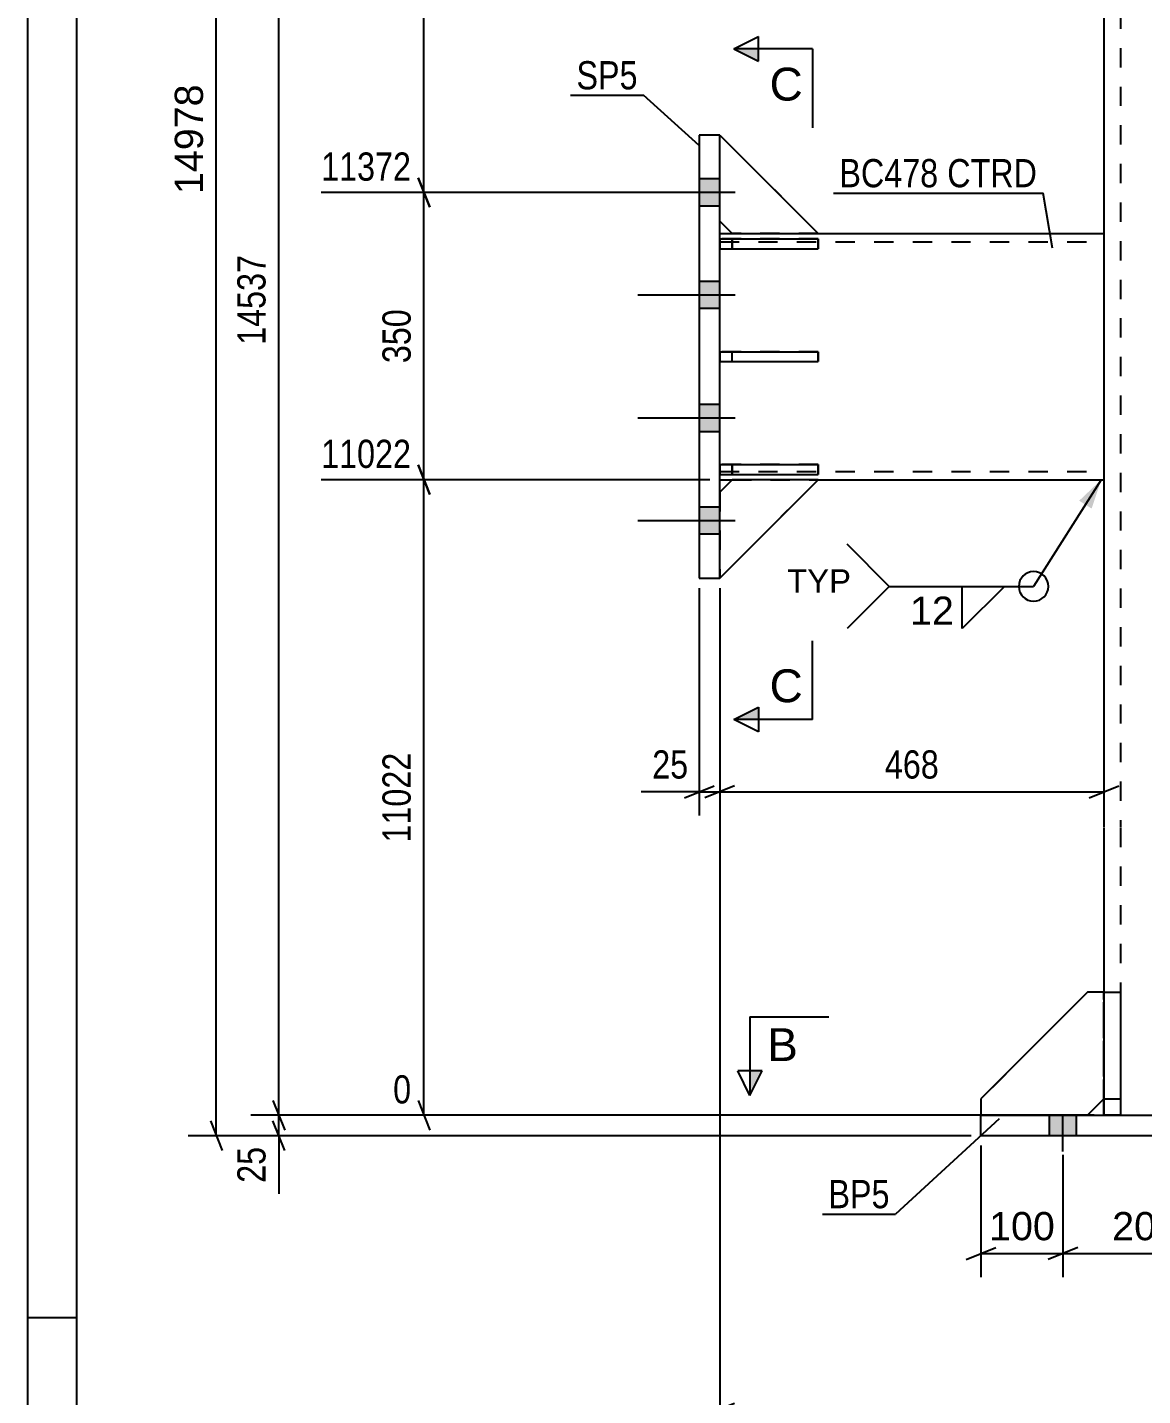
# Model space of a CAD drawing. Header units: millimetres. Extents: x -130 to 464, y -170 to 250.
# Drawn here: x -130.2 to -16.9, y -28.5 to 110.5 of the extents above; entities that cross this region are included whole.
import ezdxf

# ---------------------------------------------------------------- set-up
doc = ezdxf.new("R2010")
doc.units = ezdxf.units.MM
doc.linetypes.add('DXK_LINE_DOT2', pattern=[3.9198, 1.9599, -1.9599])
doc.styles.add('Arial', font='ARIAL.TTF', dxfattribs={"height": 0.2})
doc.styles.add('Arial Narrow', font='ARIALN.TTF', dxfattribs={"height": 0.2})

# ---------------------------------------------------------------- blocks, each defined once
blk = doc.blocks.new('Unknown-284858837-1134')
at = {"color": 5, "linetype": 'Continuous'}
for p, q in [((-130.16, 250.42), (-130.16, -169.58)), ((-125.16, 245.42), (-125.16, -164.58)), ((-125.16, -20.58), (-130.16, -20.58))]:
    blk.add_line(p, q, dxfattribs=at)
blk = doc.blocks.new('Bolt-284858837-1340 - 1225')
at = {"linetype": 'Continuous'}
for points in [[(-23.63, 0), (-26.38, 0), (-26.38, -2.08), (-23.63, -2.08)], [(-23.63, 0), (-26.38, 0), (-26.38, -2.08), (-23.63, -2.08)], [(-23.63, 0), (-26.38, 0), (-26.38, -2.08), (-23.63, -2.08)], [(-23.63, 0), (-26.38, 0), (-26.38, -2.08), (-23.63, -2.08)], [(-6.96, 0), (-9.71, 0), (-9.71, -2.08), (-6.96, -2.08)], [(-6.96, 0), (-9.71, 0), (-9.71, -2.08), (-6.96, -2.08)], [(9.71, 0), (6.96, 0), (6.96, -2.08), (9.71, -2.08)], [(9.71, 0), (6.96, 0), (6.96, -2.08), (9.71, -2.08)], [(26.37, 0), (23.62, 0), (23.62, -2.08), (26.37, -2.08)], [(26.37, 0), (23.62, 0), (23.62, -2.08), (26.37, -2.08)], [(26.37, 0), (23.62, 0), (23.62, -2.08), (26.37, -2.08)], [(26.37, 0), (23.62, 0), (23.62, -2.08), (26.37, -2.08)]]:
    blk.add_hatch(color=1, dxfattribs=at).paths.add_polyline_path(points)
at = {"color": 1, "linetype": 'Continuous'}
for p, q in [((-26.38, -2.08), (-26.38, 0)), ((-26.38, -2.08), (-26.38, 0)), ((-26.38, -2.08), (-26.38, 0)), ((-26.38, -2.08), (-26.38, 0)), ((-25, -3.67), (-25, 0)), ((-25, -3.67), (-25, 0)), ((-25, -3.67), (-25, 0)), ((-25, -3.67), (-25, 0)), ((-23.63, -2.08), (-23.63, 0)), ((-23.63, -2.08), (-23.63, 0)), ((-23.63, -2.08), (-23.63, 0)), ((-23.63, -2.08), (-23.63, 0)), ((-9.71, -2.08), (-9.71, 0)), ((-9.71, -2.08), (-9.71, 0)), ((-8.33, -3.67), (-8.33, 0)), ((-8.33, -3.67), (-8.33, 0)), ((-6.96, -2.08), (-6.96, 0)), ((-6.96, -2.08), (-6.96, 0)), ((6.96, -2.08), (6.96, 0)), ((6.96, -2.08), (6.96, 0)), ((8.33, -3.67), (8.33, 0)), ((8.33, -3.67), (8.33, 0)), ((9.71, -2.08), (9.71, 0)), ((9.71, -2.08), (9.71, 0)), ((23.62, -2.08), (23.62, 0)), ((23.62, -2.08), (23.62, 0)), ((23.62, -2.08), (23.62, 0)), ((23.62, -2.08), (23.62, 0)), ((25, -3.67), (25, 0)), ((25, -3.67), (25, 0)), ((25, -3.67), (25, 0)), ((25, -3.67), (25, 0)), ((26.37, -2.08), (26.37, 0)), ((26.37, -2.08), (26.37, 0)), ((26.37, -2.08), (26.37, 0)), ((26.37, -2.08), (26.37, 0))]:
    blk.add_line(p, q, dxfattribs=at)
blk = doc.blocks.new('Bolt-284858837-1334 - 1225')
at = {"linetype": 'Continuous'}
for points in [[(-61.93, 95.07), (-61.93, 92.32), (-59.85, 92.32), (-59.85, 95.07)], [(-61.93, 95.07), (-61.93, 92.32), (-59.85, 92.32), (-59.85, 95.07)], [(-61.93, 95.07), (-61.93, 92.32), (-59.85, 92.32), (-59.85, 95.07)], [(-61.93, 84.66), (-61.93, 81.91), (-59.85, 81.91), (-59.85, 84.66)], [(-61.93, 84.66), (-61.93, 81.91), (-59.85, 81.91), (-59.85, 84.66)], [(-61.93, 72.16), (-61.93, 69.41), (-59.85, 69.41), (-59.85, 72.16)], [(-61.93, 72.16), (-61.93, 69.41), (-59.85, 69.41), (-59.85, 72.16)], [(-61.93, 61.74), (-61.93, 58.99), (-59.85, 58.99), (-59.85, 61.74)], [(-61.93, 61.74), (-61.93, 58.99), (-59.85, 58.99), (-59.85, 61.74)], [(-61.93, 61.74), (-61.93, 58.99), (-59.85, 58.99), (-59.85, 61.74)]]:
    blk.add_hatch(color=1, dxfattribs=at).paths.add_polyline_path(points)
at = {"color": 1, "linetype": 'Continuous'}
for p, q in [((-59.85, 95.07), (-61.93, 95.07)), ((-59.85, 95.07), (-61.93, 95.07)), ((-59.85, 95.07), (-61.93, 95.07)), ((-58.27, 93.7), (-68.18, 93.7)), ((-58.27, 93.7), (-68.18, 93.7)), ((-58.27, 93.7), (-68.18, 93.7)), ((-59.85, 92.32), (-61.93, 92.32)), ((-59.85, 92.32), (-61.93, 92.32)), ((-59.85, 92.32), (-61.93, 92.32)), ((-59.85, 84.66), (-61.93, 84.66)), ((-59.85, 84.66), (-61.93, 84.66)), ((-58.27, 83.28), (-68.18, 83.28)), ((-58.27, 83.28), (-68.18, 83.28)), ((-59.85, 81.91), (-61.93, 81.91)), ((-59.85, 81.91), (-61.93, 81.91)), ((-59.85, 72.16), (-61.93, 72.16)), ((-59.85, 72.16), (-61.93, 72.16)), ((-58.27, 70.78), (-68.18, 70.78)), ((-58.27, 70.78), (-68.18, 70.78)), ((-59.85, 69.41), (-61.93, 69.41)), ((-59.85, 69.41), (-61.93, 69.41)), ((-59.85, 61.74), (-61.93, 61.74)), ((-59.85, 61.74), (-61.93, 61.74)), ((-59.85, 61.74), (-61.93, 61.74)), ((-58.27, 60.36), (-68.18, 60.36)), ((-58.27, 60.36), (-68.18, 60.36)), ((-58.27, 60.36), (-68.18, 60.36)), ((-59.85, 58.99), (-61.93, 58.99)), ((-59.85, 58.99), (-61.93, 58.99)), ((-59.85, 58.99), (-61.93, 58.99))]:
    blk.add_line(p, q, dxfattribs=at)
blk = doc.blocks.new('Part-284858837-1427 - 1225')
at = {"color": 2, "linetype": 'Continuous'}
for p, q in [((-59.85, 88.99), (-49.85, 88.99)), ((-59.85, 88.99), (-59.85, 87.99)), ((-49.85, 88.99), (-49.85, 87.99)), ((-59.85, 87.99), (-49.85, 87.99))]:
    blk.add_line(p, q, dxfattribs=at)
at = {"color": 7, "linetype": 'DXK_LINE_DOT2'}
blk.add_line((-58.6, 87.99), (-58.6, 88.99), dxfattribs=at)
blk = doc.blocks.new('Part-284858837-1428 - 1225')
at = {"color": 2, "linetype": 'Continuous'}
for p, q in [((-59.85, 77.53), (-49.85, 77.53)), ((-59.85, 77.53), (-59.85, 76.53)), ((-59.85, 76.53), (-49.85, 76.53)), ((-49.85, 77.53), (-49.85, 76.53))]:
    blk.add_line(p, q, dxfattribs=at)
at = {"color": 7, "linetype": 'DXK_LINE_DOT2'}
blk.add_line((-58.6, 76.53), (-58.6, 77.53), dxfattribs=at)
blk = doc.blocks.new('Part-284858837-1429 - 1225')
at = {"color": 2, "linetype": 'Continuous'}
for p, q in [((-59.85, 66.07), (-49.85, 66.07)), ((-59.85, 66.07), (-59.85, 65.07)), ((-49.85, 66.07), (-49.85, 65.07)), ((-59.85, 65.07), (-49.85, 65.07))]:
    blk.add_line(p, q, dxfattribs=at)
at = {"color": 7, "linetype": 'DXK_LINE_DOT2'}
blk.add_line((-58.6, 65.07), (-58.6, 66.07), dxfattribs=at)
blk = doc.blocks.new('Part-284858837-1312 - 1225')
at = {"color": 2, "linetype": 'Continuous'}
for p, q in [((-20.83, 12.5), (-20.83, 0)), ((-20.83, 12.5), (-19.17, 12.5)), ((-19.17, 12.5), (-19.17, 0)), ((-20.83, 1.67), (-19.17, 1.67)), ((-20.83, 0), (-19.17, 0))]:
    blk.add_line(p, q, dxfattribs=at)
blk = doc.blocks.new('Part-284858837-1315 - 1225')
at = {"color": 7, "linetype": 'DXK_LINE_DOT2'}
for p, q in [((-22.5, 12.5), (-33.33, 1.67)), ((-20.83, 12.5), (-22.5, 12.5)), ((-20.83, 1.67), (-20.83, 12.5)), ((-33.33, 1.67), (-33.33, 0)), ((-22.5, 0), (-20.83, 1.67)), ((-33.33, 0), (-22.5, 0))]:
    blk.add_line(p, q, dxfattribs=at)
blk = doc.blocks.new('Part-284858837-1317 - 1225')
at = {"color": 2, "linetype": 'Continuous'}
for p, q in [((-22.5, 12.5), (-33.33, 1.67)), ((-20.83, 12.5), (-22.5, 12.5)), ((-33.33, 1.67), (-33.33, 0)), ((-22.5, 0), (-20.83, 1.67))]:
    blk.add_line(p, q, dxfattribs=at)
at = {"color": 7, "linetype": 'DXK_LINE_DOT2'}
for p, q in [((-20.83, 12.5), (-20.83, 1.67)), ((-33.33, 0), (-22.5, 0))]:
    blk.add_line(p, q, dxfattribs=at)
blk = doc.blocks.new('Part-284858837-1332 - 1225')
at = {"color": 2, "linetype": 'Continuous'}
for p, q in [((-33.33, -2.08), (-33.33, 0)), ((-33.33, 0), (33.33, 0)), ((33.33, 0), (33.33, -2.08)), ((33.33, -2.08), (-33.33, -2.08))]:
    blk.add_line(p, q, dxfattribs=at)
blk = doc.blocks.new('Part-284858837-1333 - 1225')
at = {"color": 2, "linetype": 'Continuous'}
for p, q in [((-20.83, 116.2), (-20.83, 29.27)), ((-20.83, 29.17), (-20.83, 12.5))]:
    blk.add_line(p, q, dxfattribs=at)
at = {"color": 7, "linetype": 'DXK_LINE_DOT2'}
for p, q in [((-19.17, 116.2), (-19.17, 29.27)), ((-19.17, 29.17), (-19.17, 0)), ((-20.83, 12.5), (-20.83, 0)), ((-20.83, 0), (20.83, 0))]:
    blk.add_line(p, q, dxfattribs=at)
blk = doc.blocks.new('Part-284858837-1424 - 1225')
at = {"color": 7, "linetype": 'DXK_LINE_DOT2'}
for p, q in [((-49.85, 88.99), (-59.85, 88.99)), ((-59.85, 88.99), (-59.85, 87.99)), ((-58.6, 88.99), (-58.6, 87.99)), ((-49.85, 87.99), (-49.85, 88.99)), ((-59.85, 87.99), (-49.85, 87.99))]:
    blk.add_line(p, q, dxfattribs=at)
blk = doc.blocks.new('Part-284858837-1425 - 1225')
at = {"color": 7, "linetype": 'DXK_LINE_DOT2'}
for p, q in [((-49.85, 77.53), (-59.85, 77.53)), ((-59.85, 77.53), (-59.85, 76.53)), ((-59.85, 76.53), (-49.85, 76.53)), ((-58.6, 76.53), (-58.6, 77.53)), ((-49.85, 76.53), (-49.85, 77.53))]:
    blk.add_line(p, q, dxfattribs=at)
blk = doc.blocks.new('Part-284858837-1426 - 1225')
at = {"color": 7, "linetype": 'DXK_LINE_DOT2'}
for p, q in [((-49.85, 66.07), (-59.85, 66.07)), ((-59.85, 66.07), (-59.85, 65.07)), ((-58.6, 66.07), (-58.6, 65.07)), ((-49.85, 65.07), (-49.85, 66.07)), ((-59.85, 65.07), (-49.85, 65.07))]:
    blk.add_line(p, q, dxfattribs=at)
blk = doc.blocks.new('Part-284858837-1434 - 1225')
at = {"color": 2, "linetype": 'Continuous'}
for p, q in [((-59.85, 99.53), (-49.85, 89.53)), ((-59.85, 90.78), (-58.6, 89.53)), ((-58.6, 89.53), (-49.85, 89.53))]:
    blk.add_line(p, q, dxfattribs=at)
at = {"color": 7, "linetype": 'DXK_LINE_DOT2'}
for p, q in [((-59.85, 90.78), (-59.85, 99.53)), ((-59.85, 99.53), (-59.85, 99.53)), ((-59.85, 99.53), (-59.85, 99.53)), ((-59.85, 90.78), (-59.85, 90.78)), ((-59.85, 90.78), (-59.85, 90.78))]:
    blk.add_line(p, q, dxfattribs=at)
blk = doc.blocks.new('Part-284858837-1435 - 1225')
at = {"color": 7, "linetype": 'DXK_LINE_DOT2'}
for p, q in [((-59.85, 90.78), (-59.85, 99.53)), ((-59.85, 99.53), (-49.85, 89.53)), ((-58.6, 89.53), (-59.85, 90.78)), ((-49.85, 89.53), (-58.6, 89.53))]:
    blk.add_line(p, q, dxfattribs=at)
blk = doc.blocks.new('Part-284858837-1436 - 1225')
at = {"color": 2, "linetype": 'Continuous'}
for p, q in [((-59.85, 63.28), (-58.6, 64.53)), ((-59.85, 54.53), (-49.85, 64.53)), ((-49.85, 64.53), (-58.6, 64.53))]:
    blk.add_line(p, q, dxfattribs=at)
at = {"color": 7, "linetype": 'DXK_LINE_DOT2'}
for p, q in [((-59.85, 63.28), (-59.85, 63.28)), ((-59.85, 63.28), (-59.85, 54.53)), ((-59.85, 63.28), (-59.85, 63.28)), ((-59.85, 54.53), (-59.85, 54.53)), ((-59.85, 54.53), (-59.85, 54.53))]:
    blk.add_line(p, q, dxfattribs=at)
blk = doc.blocks.new('Part-284858837-1437 - 1225')
at = {"color": 7, "linetype": 'DXK_LINE_DOT2'}
for p, q in [((-58.6, 64.53), (-59.85, 63.28)), ((-59.85, 54.53), (-49.85, 64.53)), ((-49.85, 64.53), (-58.6, 64.53)), ((-59.85, 63.28), (-59.85, 54.53))]:
    blk.add_line(p, q, dxfattribs=at)
blk = doc.blocks.new('Part-284858837-1483 - 1225')
at = {"color": 2, "linetype": 'Continuous'}
for p, q in [((-61.93, 99.53), (-61.93, 54.53)), ((-59.85, 99.53), (-61.93, 99.53)), ((-59.85, 54.53), (-59.85, 99.53)), ((-61.93, 54.53), (-59.85, 54.53))]:
    blk.add_line(p, q, dxfattribs=at)
blk = doc.blocks.new('Part-284858837-1487 - 1225')
at = {"color": 7, "linetype": 'DXK_LINE_DOT2'}
for p, q in [((-20.83, 0), (-20.83, 12.5)), ((-20.83, 12.5), (-19.17, 12.5)), ((-19.17, 12.5), (-19.17, 0)), ((-20.83, 1.67), (-19.17, 1.67)), ((-19.17, 0), (-20.83, 0))]:
    blk.add_line(p, q, dxfattribs=at)
blk = doc.blocks.new('Part-284858837-1519 - 1225')
at = {"color": 2, "linetype": 'Continuous'}
for p, q in [((-59.85, 89.53), (-58.6, 89.53)), ((-49.85, 89.53), (-20.83, 89.53)), ((-59.85, 64.53), (-58.6, 64.53)), ((-49.85, 64.53), (-20.83, 64.53))]:
    blk.add_line(p, q, dxfattribs=at)
at = {"color": 7, "linetype": 'DXK_LINE_DOT2'}
for p, q in [((-59.85, 64.53), (-59.85, 89.53)), ((-58.6, 89.53), (-49.85, 89.53)), ((-20.83, 89.53), (-20.83, 64.53)), ((-59.85, 88.7), (-20.83, 88.7)), ((-59.85, 65.36), (-20.83, 65.36)), ((-58.6, 64.53), (-49.85, 64.53))]:
    blk.add_line(p, q, dxfattribs=at)
blk = doc.blocks.new('StraightDimension-284858837-1647 - 1225')
at = {"color": 7, "linetype": 'Continuous'}
for p, q in [((-25, -4.01), (-25, -16.44)), ((-8.33, -4.01), (-8.33, -16.44)), ((-23.5, -13.44), (-26.5, -14.64)), ((-9.83, -14.64), (-6.83, -13.44)), ((-25, -14.04), (-8.33, -14.04))]:
    blk.add_line(p, q, dxfattribs=at)
at = {"color": 0}
blk.add_wipeout([(-12.73, -13.29), (-12.73, -9.09), (-20.6, -9.09), (-20.6, -13.29)], dxfattribs=at)
at = {"color": 3, "style": 'Arial'}
blk.add_text('200', height=2.865, dxfattribs=at).set_placement((-20, -12.69))
blk = doc.blocks.new('StraightDimension-284858837-1654 - 1225')
at = {"color": 7, "linetype": 'Continuous'}
for p, q in [((-33.33, -3.08), (-33.33, -16.44)), ((-25, -4.01), (-25, -16.44)), ((-34.83, -14.64), (-31.83, -13.44)), ((-23.5, -13.44), (-26.5, -14.64)), ((-33.33, -14.04), (-25, -14.04))]:
    blk.add_line(p, q, dxfattribs=at)
at = {"color": 0}
blk.add_wipeout([(-25.23, -13.29), (-25.23, -9.09), (-33.1, -9.09), (-33.1, -13.29)], dxfattribs=at)
at = {"color": 3, "style": 'Arial'}
blk.add_text('100', height=2.865, dxfattribs=at).set_placement((-32.5, -12.69))
blk = doc.blocks.new('StraightDimension-284858837-1548 - 1225')
at = {"color": 7, "linetype": 'Continuous'}
for p, q in [((-110.98, -2.08), (-110.98, 200.27)), ((-111.58, -0.58), (-110.38, -3.58)), ((-34.33, -2.08), (-113.83, -2.08))]:
    blk.add_line(p, q, dxfattribs=at)
at = {"color": 0}
blk.add_wipeout([(-111.73, 105.25), (-115.93, 105.25), (-115.93, 92.94), (-111.73, 92.94)], dxfattribs=at)
at = {"color": 3, "style": 'Arial'}
blk.add_text('14978', height=2.865, rotation=90.0002, dxfattribs=at).set_placement((-112.33, 93.54))
blk = doc.blocks.new('StraightDimension-284858837-8356 - 1225')
at = {"color": 7, "linetype": 'Continuous'}
for p, q in [((-20.83, 63.53), (-20.83, 30.44)), ((-59.85, 53.53), (-59.85, 30.44)), ((-58.35, 33.44), (-61.35, 32.24)), ((-22.33, 32.24), (-19.33, 33.44)), ((-59.85, 32.84), (-20.83, 32.84))]:
    blk.add_line(p, q, dxfattribs=at)
at = {"color": 0}
blk.add_wipeout([(-37, 33.59), (-37, 37.79), (-43.68, 37.79), (-43.68, 33.59)], dxfattribs=at)
at = {"color": 3, "style": 'Arial Narrow'}
blk.add_text('468', height=2.863, dxfattribs=at).set_placement((-43.08, 34.19))
blk = doc.blocks.new('StraightDimension-284858837-1969 - 1225')
at = {"color": 7, "linetype": 'Continuous'}
for p, q in [((-59.85, 53.53), (-59.85, -32.25)), ((63.07, 53.53), (63.07, -32.25)), ((-58.35, -29.25), (-61.35, -30.45)), ((-59.85, -29.85), (63.07, -29.85)), ((61.57, -30.45), (64.57, -29.25))]:
    blk.add_line(p, q, dxfattribs=at)
at = {"color": 0}
blk.add_wipeout([(5.87, -29.1), (5.87, -24.9), (-2.65, -24.9), (-2.65, -29.1)], dxfattribs=at)
at = {"color": 3, "style": 'Arial Narrow'}
blk.add_text('1475', height=2.863, dxfattribs=at).set_placement((-2.05, -28.5))
blk = doc.blocks.new('StraightDimension-284858837-1986 - 1225')
at = {"color": 7, "linetype": 'Continuous'}
for p, q in [((-105.23, 1.5), (-104.03, -1.5)), ((-34.33, 0), (-107.48, 0)), ((-104.63, -2.08), (-104.63, 0)), ((-104.03, -3.58), (-105.23, -0.58)), ((-34.33, -2.08), (-107.48, -2.08)), ((-104.63, -2.08), (-104.63, -7.99)), ((-104.63, -2.08), (-104.63, -7.99))]:
    blk.add_line(p, q, dxfattribs=at)
at = {"color": 0}
blk.add_wipeout([(-105.38, -2.61), (-109.58, -2.61), (-109.58, -7.46), (-105.38, -7.46)], dxfattribs=at)
at = {"color": 3, "style": 'Arial Narrow'}
blk.add_text('25', height=2.863, rotation=90.0002, dxfattribs=at).set_placement((-105.98, -6.86))
blk = doc.blocks.new('StraightDimension-284858837-1995 - 1225')
at = {"color": 7, "linetype": 'Continuous'}
for p, q in [((-104.63, 0), (-104.63, 165.61)), ((-105.23, 1.5), (-104.03, -1.5)), ((-34.33, 0), (-107.48, 0))]:
    blk.add_line(p, q, dxfattribs=at)
at = {"color": 0}
blk.add_wipeout([(-105.38, 87.97), (-109.58, 87.97), (-109.58, 77.63), (-105.38, 77.63)], dxfattribs=at)
at = {"color": 3, "style": 'Arial Narrow'}
blk.add_text('14537', height=2.863, rotation=90.0002, dxfattribs=at).set_placement((-105.98, 78.23))
blk = doc.blocks.new('StraightDimension-284858837-7989 - 1225')
at = {"color": 7, "linetype": 'Continuous'}
for p, q in [((-89.29, 137.02), (-90.49, 140.02)), ((-61.42, 138.52), (-100.33, 138.52)), ((-89.89, 93.7), (-89.89, 138.52)), ((-90.49, 95.2), (-89.29, 92.2)), ((-62.93, 93.7), (-100.33, 93.7))]:
    blk.add_line(p, q, dxfattribs=at)
at = {"color": 0}
blk.add_wipeout([(-90.64, 120.37), (-94.84, 120.37), (-94.84, 111.85), (-90.64, 111.85)], dxfattribs=at)
at = {"color": 3, "style": 'Arial Narrow'}
blk.add_text('2840', height=2.863, rotation=90.0002, dxfattribs=at).set_placement((-91.24, 112.45))
at = {"color": 0, "linetype": 'Continuous'}
blk.add_wipeout([(-90.59, 139.12), (-90.59, 143.32), (-100.93, 143.32), (-100.93, 139.12)], dxfattribs=at)
at = {"color": 3, "linetype": 'Continuous', "style": 'Arial Narrow'}
blk.add_text('14212', height=2.863, dxfattribs=at).set_placement((-100.33, 139.72))
blk = doc.blocks.new('StraightDimension-284858837-7990 - 1225')
at = {"color": 7, "linetype": 'Continuous'}
for p, q in [((-89.29, 92.2), (-90.49, 95.2)), ((-62.93, 93.7), (-100.33, 93.7)), ((-89.89, 64.53), (-89.89, 93.7)), ((-90.49, 66.03), (-89.29, 63.03)), ((-60.85, 64.53), (-100.33, 64.53))]:
    blk.add_line(p, q, dxfattribs=at)
at = {"color": 0}
blk.add_wipeout([(-90.64, 82.46), (-94.84, 82.46), (-94.84, 75.77), (-90.64, 75.77)], dxfattribs=at)
at = {"color": 3, "style": 'Arial Narrow'}
blk.add_text('350', height=2.863, rotation=90.0002, dxfattribs=at).set_placement((-91.24, 76.37))
at = {"color": 0, "linetype": 'Continuous'}
blk.add_wipeout([(-90.59, 94.3), (-90.59, 98.5), (-100.93, 98.5), (-100.93, 94.3)], dxfattribs=at)
at = {"color": 3, "linetype": 'Continuous', "style": 'Arial Narrow'}
blk.add_text('11372', height=2.863, dxfattribs=at).set_placement((-100.33, 94.9))
blk = doc.blocks.new('StraightDimension-284858837-7991 - 1225')
at = {"color": 7, "linetype": 'Continuous'}
for p, q in [((-89.29, 63.03), (-90.49, 66.03)), ((-60.85, 64.53), (-100.33, 64.53)), ((-89.89, 0), (-89.89, 64.53)), ((-90.49, 1.5), (-89.29, -1.5)), ((-21.83, 0), (-93.02, 0))]:
    blk.add_line(p, q, dxfattribs=at)
at = {"color": 0}
blk.add_wipeout([(-90.64, 37.44), (-94.84, 37.44), (-94.84, 27.09), (-90.64, 27.09)], dxfattribs=at)
at = {"color": 3, "style": 'Arial Narrow'}
blk.add_text('11022', height=2.863, rotation=90.0002, dxfattribs=at).set_placement((-91.24, 27.69))
at = {"color": 0, "linetype": 'Continuous'}
for points in [[(-90.59, 65.13), (-90.59, 69.33), (-100.93, 69.33), (-100.93, 65.13)], [(-90.59, 0.6), (-90.59, 4.8), (-93.62, 4.8), (-93.62, 0.6)]]:
    blk.add_wipeout(points, dxfattribs=at)
at = {"color": 3, "linetype": 'Continuous', "style": 'Arial Narrow'}
for s, height, p in [('11022', 2.863, (-100.33, 65.73)), ('0', 2.86, (-93.02, 1.2))]:
    blk.add_text(s, height=height, dxfattribs=at).set_placement(p)
blk = doc.blocks.new('StraightDimension-284858837-8357 - 1225')
at = {"color": 7, "linetype": 'Continuous'}
for p, q in [((-61.93, 53.53), (-61.93, 30.44)), ((-59.85, 53.53), (-59.85, 30.44)), ((-63.43, 32.24), (-60.43, 33.44)), ((-58.35, 33.44), (-61.35, 32.24)), ((-61.93, 32.84), (-67.84, 32.84)), ((-61.93, 32.84), (-67.84, 32.84)), ((-61.93, 32.84), (-59.85, 32.84))]:
    blk.add_line(p, q, dxfattribs=at)
at = {"color": 0}
blk.add_wipeout([(-62.46, 33.59), (-62.46, 37.79), (-67.31, 37.79), (-67.31, 33.59)], dxfattribs=at)
at = {"color": 3, "style": 'Arial Narrow'}
blk.add_text('25', height=2.863, dxfattribs=at).set_placement((-66.71, 34.19))
blk = doc.blocks.new('Mark-284858837-1328 - 1225')
at = {"color": 0}
blk.add_wipeout([(-42.6, -9.44), (-42.6, -6.44), (-48.81, -6.44), (-48.81, -9.44)], dxfattribs=at)
blk.add_wipeout([(-42.6, -9.44), (-42.6, -6.44), (-48.81, -6.44), (-48.81, -9.44)], dxfattribs=at)
at = {"color": 30, "linetype": 'Continuous'}
for p in [(-31.47, -0.35), (-49.41, -10.04)]:
    blk.add_line(p, (-42, -10.04), dxfattribs=at)
at = {"color": 3, "style": 'Arial Narrow'}
blk.add_text('BP5', height=2.863, dxfattribs=at).set_placement((-48.81, -9.44))
blk = doc.blocks.new('Mark-284858837-1479 - 1225')
at = {"color": 0}
blk.add_wipeout([(-68.19, 104.17), (-68.19, 107.17), (-74.4, 107.17), (-74.4, 104.17)], dxfattribs=at)
blk.add_wipeout([(-68.19, 104.17), (-68.19, 107.17), (-74.4, 107.17), (-74.4, 104.17)], dxfattribs=at)
at = {"color": 30, "linetype": 'Continuous'}
for p in [(-75, 103.57), (-61.93, 98.48)]:
    blk.add_line(p, (-67.59, 103.57), dxfattribs=at)
at = {"color": 3, "style": 'Arial Narrow'}
blk.add_text('SP5', height=2.863, dxfattribs=at).set_placement((-74.4, 104.17))
blk = doc.blocks.new('Mark-284858837-1515 - 1225')
at = {"color": 0}
for points in [[(-37.65, 94.23), (-37.65, 97.23), (-47.7, 97.23), (-47.7, 94.23)], [(-27.62, 94.23), (-27.62, 97.23), (-36.75, 97.23), (-36.75, 94.23)]]:
    blk.add_wipeout(points, dxfattribs=at)
for points in [[(-37.65, 94.23), (-37.65, 97.23), (-47.7, 97.23), (-47.7, 94.23)], [(-27.62, 94.23), (-27.62, 97.23), (-36.75, 97.23), (-36.75, 94.23)]]:
    blk.add_wipeout(points, dxfattribs=at)
at = {"color": 30, "linetype": 'Continuous'}
for p in [(-48.3, 93.63), (-26.06, 88.04)]:
    blk.add_line(p, (-27.02, 93.63), dxfattribs=at)
at = {"color": 3, "style": 'Arial Narrow'}
for s, p in [('BC478', (-47.7, 94.23)), ('CTRD', (-36.75, 94.23))]:
    blk.add_text(s, height=2.863, dxfattribs=at).set_placement(p)
blk = doc.blocks.new('SectionMark-284858837-2067 - 1225')
at = {"linetype": 'Continuous'}
for points in [[(-56.78, 4.5), (-55.53, 4.5), (-56.78, 2)], [(45.35, 4.5), (46.6, 4.5), (46.6, 2)]]:
    blk.add_hatch(color=6, dxfattribs=at).paths.add_polyline_path(points)
at = {"color": 6, "linetype": 'Continuous'}
for p, q in [((-56.78, 10), (-48.78, 10)), ((-56.78, 10), (-56.78, 2)), ((46.6, 10), (38.6, 10)), ((46.6, 10), (46.6, 2)), ((-56.78, 2), (-58.03, 4.5)), ((-55.53, 4.5), (-58.03, 4.5)), ((-56.78, 2), (-55.53, 4.5)), ((45.35, 4.5), (47.85, 4.5)), ((46.6, 2), (45.35, 4.5)), ((47.85, 4.5), (46.6, 2))]:
    blk.add_line(p, q, dxfattribs=at)
at = {"color": 0, "linetype": 'Continuous'}
for points in [[(-51.92, 5.5), (-51.92, 9), (-55.03, 9), (-55.03, 5.5)], [(44.85, 5.5), (44.85, 9), (41.74, 9), (41.74, 5.5)]]:
    blk.add_wipeout(points, dxfattribs=at)
at = {"color": 3, "linetype": 'Continuous', "style": 'Arial'}
for p in [(-55.03, 5.5), (41.74, 5.5)]:
    blk.add_text('B', height=3.34, dxfattribs=at).set_placement(p)
blk = doc.blocks.new('SectionMark-284858837-2071 - 1225')
at = {"linetype": 'Continuous'}
for points in [[(-55.92, 108.28), (-55.92, 107.03), (-58.42, 108.28)], [(-55.92, 41.44), (-55.92, 40.19), (-58.42, 40.19)]]:
    blk.add_hatch(color=6, dxfattribs=at).paths.add_polyline_path(points)
at = {"color": 6, "linetype": 'Continuous'}
for p, q in [((-58.42, 108.28), (-55.92, 109.53)), ((-55.92, 107.03), (-55.92, 109.53)), ((-50.42, 108.28), (-58.42, 108.28)), ((-58.42, 108.28), (-55.92, 107.03)), ((-50.42, 108.28), (-50.42, 100.28)), ((-50.42, 40.19), (-50.42, 48.19)), ((-58.42, 40.19), (-55.92, 41.44)), ((-55.92, 41.44), (-55.92, 38.94)), ((-50.42, 40.19), (-58.42, 40.19)), ((-55.92, 38.94), (-58.42, 40.19))]:
    blk.add_line(p, q, dxfattribs=at)
at = {"color": 0, "linetype": 'Continuous'}
for points in [[(-51.42, 103.03), (-51.42, 106.53), (-54.79, 106.53), (-54.79, 103.03)], [(-51.42, 41.94), (-51.42, 45.44), (-54.79, 45.44), (-54.79, 41.94)]]:
    blk.add_wipeout(points, dxfattribs=at)
at = {"color": 3, "linetype": 'Continuous', "style": 'Arial'}
for p in [(-54.79, 103.03), (-54.79, 41.94)]:
    blk.add_text('C', height=3.34, dxfattribs=at).set_placement(p)
blk = doc.blocks.new('WeldMark-284858837-2115 - 1225')
at = {"linetype": 'Continuous'}
blk.add_hatch(color=30, dxfattribs=at).paths.add_polyline_path([(-23.35, 62.4), (-21.11, 64.53), (-22.08, 61.6)])
at = {"color": 30, "linetype": 'Continuous'}
for p in [(-21.11, 64.53), (-42.63, 53.7)]:
    blk.add_line(p, (-27.98, 53.7), dxfattribs=at)
at = {"color": 3, "linetype": 'Continuous'}
for p, q in [((-42.63, 53.7), (-46.92, 57.98)), ((-42.63, 53.7), (-46.92, 49.41)), ((-35.23, 53.7), (-30.94, 53.7))]:
    blk.add_line(p, q, dxfattribs=at)
for start, end in [(90, 270), (270, 90)]:
    blk.add_arc((-27.98, 53.7), 1.5, start, end, dxfattribs=at)
at = {"color": 0}
blk.add_wipeout([(-35.88, 49.6), (-35.88, 53), (-40.73, 53), (-40.73, 49.6)], dxfattribs=at)
at = {"color": 3, "linetype": 'Continuous'}
for p, q in [((-30.94, 53.7), (-35.23, 49.41)), ((-35.23, 49.41), (-35.23, 53.7))]:
    blk.add_line(p, q, dxfattribs=at)
at = {"color": 3, "style": 'Arial'}
blk.add_text('12', height=2.865, dxfattribs=at).set_placement((-40.53, 49.8))
at = {"color": 0, "linetype": 'Continuous'}
blk.add_wipeout([(-46.53, 53.05), (-46.53, 55.55), (-53.01, 55.55), (-53.01, 53.05)], dxfattribs=at)
blk.add_wipeout([(-46.53, 53.05), (-46.53, 55.55), (-53.01, 55.55), (-53.01, 53.05)], dxfattribs=at)
at = {"color": 3, "linetype": 'Continuous', "style": 'Arial'}
blk.add_text('TYP', height=2.388, dxfattribs=at).set_placement((-53.01, 53.05))

msp = doc.modelspace()

# ---------------------------------------------------------------- block references
for name in ['Unknown-284858837-1134', 'Part-284858837-1333 - 1225', 'Part-284858837-1483 - 1225', 'Part-284858837-1434 - 1225', 'Part-284858837-1435 - 1225', 'Bolt-284858837-1334 - 1225', 'Part-284858837-1519 - 1225', 'Part-284858837-1427 - 1225', 'Part-284858837-1424 - 1225', 'Part-284858837-1428 - 1225', 'Part-284858837-1425 - 1225', 'Part-284858837-1429 - 1225', 'Part-284858837-1426 - 1225', 'Part-284858837-1436 - 1225', 'Part-284858837-1437 - 1225', 'Part-284858837-1315 - 1225', 'Part-284858837-1317 - 1225', 'Part-284858837-1312 - 1225', 'Part-284858837-1487 - 1225', 'Part-284858837-1332 - 1225', 'Bolt-284858837-1340 - 1225']:
    msp.add_blockref(name, (0, 0))

# ---------------------------------------------------------------- next in the draw order: block references
msp.add_blockref('StraightDimension-284858837-1647 - 1225', (0, 0))

# ---------------------------------------------------------------- next in the draw order: block references
msp.add_blockref('StraightDimension-284858837-1654 - 1225', (0, 0))

# ---------------------------------------------------------------- next in the draw order: block references
msp.add_blockref('StraightDimension-284858837-1548 - 1225', (0, 0))

# ---------------------------------------------------------------- next in the draw order: block references
msp.add_blockref('StraightDimension-284858837-8356 - 1225', (0, 0))

# ---------------------------------------------------------------- next in the draw order: block references
msp.add_blockref('StraightDimension-284858837-1969 - 1225', (0, 0))

# ---------------------------------------------------------------- next in the draw order: block references
msp.add_blockref('StraightDimension-284858837-1986 - 1225', (0, 0))

# ---------------------------------------------------------------- next in the draw order: block references
msp.add_blockref('StraightDimension-284858837-1995 - 1225', (0, 0))

# ---------------------------------------------------------------- next in the draw order: block references
for name in ['StraightDimension-284858837-7989 - 1225', 'Mark-284858837-1515 - 1225']:
    msp.add_blockref(name, (0, 0))

# ---------------------------------------------------------------- next in the draw order: block references
msp.add_blockref('StraightDimension-284858837-7990 - 1225', (0, 0))

# ---------------------------------------------------------------- next in the draw order: block references
for name in ['Mark-284858837-1479 - 1225', 'StraightDimension-284858837-7991 - 1225']:
    msp.add_blockref(name, (0, 0))

# ---------------------------------------------------------------- next in the draw order: block references
for name in ['StraightDimension-284858837-8357 - 1225', 'SectionMark-284858837-2067 - 1225', 'Mark-284858837-1328 - 1225']:
    msp.add_blockref(name, (0, 0))

# ---------------------------------------------------------------- next in the draw order: block references
msp.add_blockref('SectionMark-284858837-2071 - 1225', (0, 0))

# ---------------------------------------------------------------- next in the draw order: block references
msp.add_blockref('WeldMark-284858837-2115 - 1225', (0, 0))

doc.saveas('drawing.dxf')
